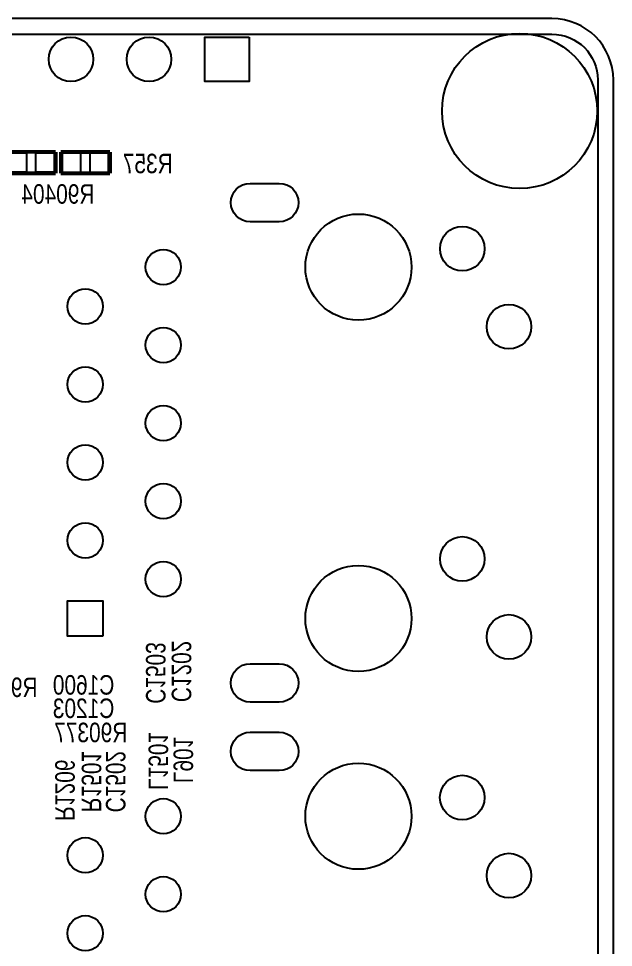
# Model space of a CAD drawing. Extents: x -9 to 138, y -41 to 19.
# Drawn here: x 118.83 to 138.19, y -10.88 to 19.36 of the extents above; entities that cross this region are included whole.
import ezdxf
from ezdxf.enums import TextEntityAlignment as Align

# ---------------------------------------------------------------- set-up
doc = ezdxf.new("R2010")
doc.units = 0
doc.header["$MEASUREMENT"] = 0
for name, color, linetype in [('BG_OUTLINE', 3, 'CONTINUOUS'), ('PG_SILKSCREEN_BOTTOM', 6, 'CONTINUOUS'), ('PIN_SOLDERMASK_BOTTOM', 7, 'CONTINUOUS'), ('RD_SILKSCREEN_BOTTOM', 8, 'CONTINUOUS'), ('RKI_ALL', 9, 'CONTINUOUS')]:
    doc.layers.add(name, color=color, linetype=linetype)

msp = doc.modelspace()

# ---------------------------------------------------------------- linework, layer by layer
at = {"layer": 'BG_OUTLINE', "color": 1}
msp.add_lwpolyline([(138.192, 17.36, 0.414212), (136.192, 19.359), (84.592, 19.359, 0.414214), (82.592, 17.36), (82.592, 1.61), (82.592, -35.64, 0.414214), (84.592, -37.64), (136.192, -37.64, 0.414214), (138.192, -35.64), (138.192, -23.64)], format="xyb", close=True, dxfattribs=at)
at = {"layer": 'PG_SILKSCREEN_BOTTOM', "color": 1, "const_width": 0.127}
for points in [[(120.041, 15.02), (118.441, 15.02)], [(120.041, 14.32), (120.041, 15.02)], [(121.807, 15.017), (120.207, 15.017)], [(120.207, 15.017), (120.207, 14.317)], [(121.807, 14.317), (121.807, 15.017)], [(118.441, 14.32), (120.041, 14.32)], [(120.207, 14.317), (121.807, 14.317)]]:
    msp.add_lwpolyline(points, dxfattribs=at)
at = {"layer": 'PIN_SOLDERMASK_BOTTOM', "color": 1}
for points in [[(126.342, 18.759), (126.342, 17.309), (124.892, 17.309), (124.892, 18.759)], [(118.486, 14.974), (118.486, 14.365), (119.096, 14.365), (119.096, 14.974)], [(119.386, 14.974), (119.386, 14.365), (119.996, 14.365), (119.996, 14.974)], [(120.862, 14.362), (120.862, 14.972), (120.252, 14.972), (120.252, 14.362)], [(121.762, 14.362), (121.762, 14.972), (121.152, 14.972), (121.152, 14.362)], [(121.577, -0.747), (120.427, -0.747), (120.427, 0.403), (121.577, 0.403)]]:
    msp.add_lwpolyline(points, close=True, dxfattribs=at)
for points in [[(126.367, 13.994), (127.317, 13.994, -1), (127.317, 12.744), (126.367, 12.744, -1)], [(126.367, -1.648), (127.317, -1.648, -1), (127.317, -2.898), (126.367, -2.898, -1)], [(126.367, -3.878), (127.317, -3.878, -1), (127.317, -5.128), (126.367, -5.128, -1)]]:
    msp.add_lwpolyline(points, format="xyb", close=True, dxfattribs=at)
for centre, radius in [((120.537, 18.034), 0.725), ((123.077, 18.034), 0.725), ((135.14, 16.35), 2.525), ((129.892, 11.268), 1.727), ((133.273, 11.867), 0.725), ((123.542, 11.268), 0.575), ((121.002, 9.988), 0.575), ((134.792, 9.327), 0.725), ((123.542, 8.728), 0.575), ((121.002, 7.448), 0.575), ((123.542, 6.188), 0.575), ((121.002, 4.908), 0.575), ((123.542, 3.648), 0.575), ((121.002, 2.368), 0.575), ((133.273, 1.768), 0.725), ((123.542, 1.108), 0.575), ((129.892, -0.172), 1.727), ((134.792, -0.772), 0.725), ((129.892, -6.613), 1.727), ((133.272, -6.003), 0.725), ((123.542, -6.613), 0.575), ((121.002, -7.883), 0.575), ((134.792, -8.543), 0.725), ((123.542, -9.153), 0.575), ((121.002, -10.423), 0.575)]:
    msp.add_circle(centre, radius, dxfattribs=at)
at = {"layer": 'RKI_ALL', "color": 1}
msp.add_lwpolyline([(137.684, -35.64, -0.414214), (136.192, -37.132), (84.592, -37.132, -0.414214), (83.1, -35.64), (83.1, 17.36, -0.414214), (84.592, 18.851), (136.192, 18.851, -0.414212), (137.684, 17.36)], format="xyb", close=True, dxfattribs=at)

# ---------------------------------------------------------------- texts
at = {"layer": 'RD_SILKSCREEN_BOTTOM', "color": 1, "text_generation_flag": 2, "width": 0.8}
for s, p in [('R357', (123.849, 14.324)), ('R90404', (121.302, 13.332)), ('R90359', (119.449, -2.731)), ('R90377', (122.372, -4.201))]:
    msp.add_text(s, height=0.635, dxfattribs=at).set_placement(p)
for s, p in [('C1503', (122.978, -1.948)), ('C1202', (123.816, -1.897)), ('L901', (123.875, -4.78)), ('R1501', (120.887, -5.486)), ('C1502', (121.674, -5.486))]:
    msp.add_text(s, height=0.635, rotation=270, dxfattribs=at).set_placement(p, align=Align.CENTER)
for s, p in [('C1600', (120.948, -2.652)), ('C1203', (120.948, -3.414))]:
    msp.add_text(s, height=0.635, dxfattribs=at).set_placement(p, align=Align.CENTER)
for s, p in [('L1501', (123.062, -5.757)), ('R1206', (120.023, -6.768))]:
    msp.add_text(s, height=0.635, rotation=270, dxfattribs=at).set_placement(p)

doc.saveas('drawing.dxf')
